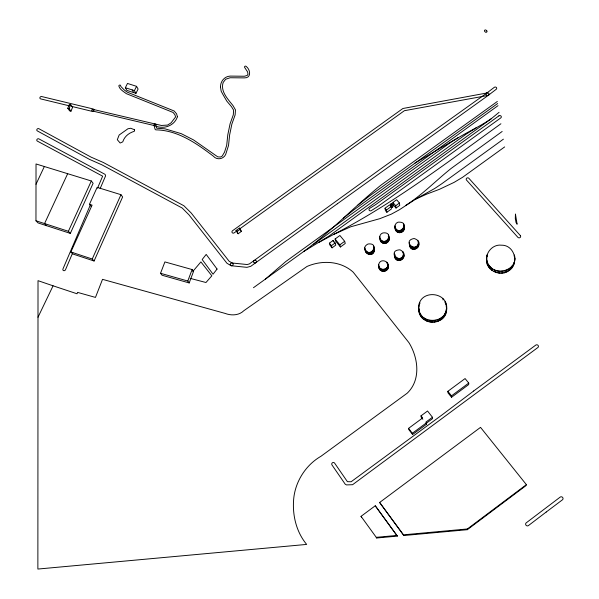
<?xml version="1.0" encoding="UTF-8"?>
<svg xmlns="http://www.w3.org/2000/svg" width="599" height="599" viewBox="0 0 599 599"><rect width="100%" height="100%" fill="white"/><g stroke="black" fill="none" stroke-linecap="round" stroke-linejoin="round"><path stroke-width="0.9" d="M35.962 220.791L36.03 163.961L91.325 180.98L93.122 183.294L70.33 233.393L38.044 222.918L35.962 220.791L68.391 231.296L70.33 233.393M418.506 242.213C417.211 254.478 401.21 240.716 414.119 238.507C427.521 242.722 409.791 258.012 409.207 242.752M403.539 253.377C401.772 266.57 385.868 250.397 399.99 249.813C411.947 255.586 394.704 268.157 394.254 254.058M514.721 256.297C517.102 270.059 496.623 276.476 489.226 265.537C482.068 256.978 490.91 243.838 501.385 245.193C514.563 244.796 519.61 263.575 509.068 270.591C500.18 277.532 484.546 269.872 486.673 258.191M388.257 267.468C389.844 260.385 379.047 257.757 378.613 265.394C377.984 274.701 391.746 272.021 387.718 263.68M394.906 225.771C397.174 239.023 412.314 221.256 398.08 222.169C393.708 223.412 394.082 230.203 397.534 232.195C401.068 234.239 406.077 230.106 403.868 226.347M446.517 310.312C449.767 291.121 418.416 288.613 418.671 307.976C417.63 327.578 449.37 326.365 446.48 306.838M418.956 310.746L418.716 306.374M468.74 383.075L468.68 384.573L451.534 397.272L447.932 392.764L447.872 391.304L465.086 378.568L468.74 383.075L451.496 395.842L451.534 397.272M379.841 238.327C385.457 248.368 394.996 231.281 382.881 232.944C378.373 234.216 378.8 241.337 382.671 243.082C386.991 244.998 391.087 239.742 388.714 235.729M467.317 529.696L467.362 528.977L526.379 484.643L480.525 427.364L379.639 502.479L403.786 535.521L467.317 529.696L525.989 485.624L526.379 484.643M486.523 260.879L486.822 256.065M486.62 261.778L486.77 259.667M486.965 256.874L487.114 254.747M486.77 262.669L486.92 260.558M487.204 264.189L487.354 262.092M487.534 265.043L487.691 262.946M488.402 266.66L488.559 264.571M489.061 267.618L489.226 265.537M490.124 268.861L490.296 266.78M491.36 269.969L491.532 267.895M492.123 270.546L492.303 268.472M494.197 271.744L494.392 269.685M495.545 272.305L495.747 270.239M496.953 272.732L497.163 270.666M498.39 273.017L498.6 270.958M499.611 273.151L499.836 271.092M501.093 273.174L501.318 271.115M502.554 273.062L502.793 271.003M504.014 272.807L504.261 270.748M505.414 272.418L505.668 270.351M506.559 271.983L506.821 269.917M507.847 271.347L508.117 269.273M364.918 248.862C369.65 260.011 380.852 242.348 368.033 243.995C357.588 249.289 374.15 261.598 374.382 248.974M394.599 256.162L394.973 254.545M509.068 270.591L509.337 268.509M510.191 269.715L510.468 267.633M418.746 308.889C420.041 324.441 445.604 324.014 446.45 308.448M511.202 268.741L511.486 266.652M511.965 267.85L512.25 265.761M514.227 256.394L514.421 254.964M513.216 265.911L513.508 263.815M513.695 264.878L513.987 262.774M514.249 263.148L514.87 258.334M365.577 251.632L365.487 249.274M379.085 267.072C381.016 270.868 387.463 269.655 387.882 265.417M395.235 228.002L395.437 227.201M189.194 282.945L193.492 271.519L192.122 269.55L164.905 261.92L160.532 273.294L162.059 275.233L189.194 282.945L187.801 281.028L160.532 273.294M187.801 281.028L192.122 269.55M70.967 111.189L69.117 108.599L70.727 104.713L69.402 104.398L67.777 108.284L69.634 110.875L70.967 111.189L72.576 107.326L70.727 104.713M90.15 205.39L62.955 268.951A1.46 1.288 -41 0 0 63.666 270.643A1.46 1.288 -41 0 0 65.493 269.73L72.779 252.666M97.502 188.206L102.646 176.181L37.303 141.079A1.385 1.176 -35.2 0 1 37.018 139.402A1.385 1.176 -35.2 0 1 38.86 138.863L105.102 174.384L105.581 175.874L100.115 188.67M89.453 204.311L92.081 205.135L70.869 251.984L72.808 253.991L94.08 260.999L122.623 196.959L120.961 194.69L97.143 187.352L89.453 204.311L91.273 206.528M94.08 260.999L92.239 259.015L120.961 194.69M68.391 231.296L91.325 180.98M67.657 173.703L44.558 223.577L46.602 225.696M36.007 184.267L44.348 166.522M37.999 317.23L53.071 285.813L77.069 293.787L77.548 292.379L95.466 297.411L102.526 279.344L225.142 313.419C231.281 315.763 238.941 315.561 243.845 310.701L306.988 266.465C321.955 259.944 340.756 260.842 353.223 272.193L408.93 342.65C418.274 357.723 421.179 379.968 407.155 393.236L320.944 456.288C304.966 465.475 294.244 483.266 293.51 501.588C292.679 516.765 296.827 532.646 306.666 544.416L37.872 569.05L38.014 280.661L53.071 285.813M135.951 93.332L134.401 90.636L136.55 86.338L127.497 83.441L125.341 87.716L126.936 90.419L135.951 93.332L138.092 89.049L136.55 86.338M192.766 271.504L200.905 261.905L211.844 275.802L205.974 282.511L190.168 278.363M499.079 112.312L491.09 118.857L329.031 236.021L303.528 251.625L253.467 287.715M497.335 101.478L381.099 185.046C354.511 206.378 331.052 231.491 303.528 251.625M265.342 279.179L285.813 261.516L447.004 145.033C460.848 134.88 476.916 128.486 491.09 118.857M358.03 204.993L369.014 196.352L497.657 103.522M343.227 218.246L354.234 209.583L498.009 105.664M486.613 93.212L494.242 87.372A1.49 1.303 -5.1 0 1 496.346 87.469A1.49 1.303 -5.1 0 1 496.182 89.311L488.544 95.159M432.448 417.263L425.941 422.085L426.675 424.085L412.599 434.515L408.84 429.625L408.563 428.367L422.639 417.945L421.007 415.848L427.544 411.011L432.448 417.263L432.598 418.581L426.121 423.381L426.675 424.085M361.04 516.338L375.251 505.781L397.347 536.112L376.726 537.999L361.04 516.338L361.594 517.117M412.599 434.515L412.344 433.279L426.495 422.797M392.907 202.469L396.628 199.752L399.428 203.031L399.735 205.367L396.029 208.063L393.251 204.806L392.907 202.469L395.699 205.742L396.029 208.063M386.879 212.278L386.505 209.979L391.095 206.618L389.605 204.88L385.03 208.22L385.412 210.526L386.879 212.278L391.446 208.939L391.095 206.618M340.449 246.983L339.828 244.856L344.672 241.307L339.903 235.489L335.088 239.008L335.725 241.157L340.449 246.983L345.264 243.456L344.672 241.307M236.126 230.48L239.375 228.107L240.251 229.237L241.367 231.401L238.14 233.76L236.126 230.48L238.14 233.76M237.009 231.611L240.251 229.237M329.383 243.164L333.081 240.469L335.126 242.999L335.769 245.133L332.078 247.821L330.056 245.298L329.383 243.164L331.412 245.695L332.078 247.821M504.658 146.92L462.63 177.267L454.02 182.418L439.374 189.344L427.057 193.986L415.856 199.033L399.286 209.822L391.252 214.187L379.803 218.672L350.685 226.796L333.321 234.591L318.661 242.535M337.364 203.765L488.499 95.189M331.412 245.695L335.126 242.999M395.699 205.742L399.428 203.031M337.357 203.765L250.756 266.323L246.93 267.341L231.454 265.769M391.993 207.464L391.649 205.135L392.652 204.409L391.724 203.338L390.728 204.057L391.08 206.393L391.993 207.464L392.996 206.737L392.652 204.409M502.164 131.473L451.249 168.364C435.915 180.599 422.243 194.862 405.613 205.464M503.407 139.163L441.658 183.833L434.844 188.408L415.856 199.033M313.434 244.444L466.217 134.094L476.482 127.639M500.921 123.761C446.622 162.913 393.034 203.855 333.321 234.591M237.226 230.667L234.187 232.854A1.468 1.34 -27.9 0 1 232.187 232.637A1.468 1.34 -27.9 0 1 232.569 230.72L402.902 108.501L487.309 92.912M239.503 229.035L404.37 110.71L487.848 95.466M486.65 93.182L382.739 167.435L249.356 263.942L247.155 264.533L231.963 262.991A1.483 1.363 -29.9 0 0 230.286 264.773A1.483 1.363 -29.9 0 0 232.532 265.477A1.483 1.363 -29.9 0 0 232.509 263.163L229.14 261.261L191.231 213.034L183.915 205.764L103.313 162.486L91.138 157.163L38.868 128.71A1.378 1.161 -34.8 0 0 37.033 129.234A1.378 1.161 -34.8 0 0 37.303 130.904L89.61 159.431L101.8 164.777L182.193 208.025L188.955 214.816L226.931 263.238L230.907 265.597M414.98 163.078L458.572 137.433M396.995 535.431L376.254 537.333L376.726 537.999M379.639 502.479L403.464 534.832L467.362 528.977M67.777 108.284L69.117 108.599M69.566 105.896L40.665 98.895A1.363 1.138 -33.4 0 1 39.976 97.427A1.363 1.138 -33.4 0 1 41.683 96.544L93.137 108.966A1.378 1.176 -31.7 0 1 93.871 110.463A1.378 1.176 -31.7 0 1 92.141 111.362L71.371 106.33M125.341 87.716L134.401 90.636M70.869 251.984L92.239 259.015M390.728 204.057L391.649 205.135M385.03 208.22L386.505 209.979M335.088 239.008L339.828 244.856M447.872 391.304L451.496 395.842M422.842 419.255L421.217 417.174L421.007 415.848M240.491 230.278L241.367 231.401M408.563 428.367L412.344 433.279M373.491 247.35L373.941 247.949L373.491 245.815M397.347 536.112L375.251 505.781M388.257 236.418L389.245 238.784M132.162 89.917L133.727 92.613M239.375 228.107L240.117 229.552M403.464 534.832L403.786 535.521M387.763 264.983L388.264 266.63M418.244 242.962L418.716 244.377M378.613 265.394L379.504 269.108M333.081 240.469L333.516 241.906M403.516 254.403L403.831 255.488M365.562 250.457L366.049 252.568M364.866 247.889L365.36 250.015M366.633 251.528L367.112 253.639M365.892 250.869L366.378 252.98M367.314 251.917L367.793 254.021M368.288 252.239L368.759 254.343M369.164 252.351L369.635 254.455M370.04 252.306L370.504 254.41M370.901 252.097L371.365 254.201M371.724 251.737L372.181 253.841M372.571 251.138L373.027 253.25M373.214 250.449L373.664 252.561M373.664 249.716L374.105 251.835M373.941 246.84L374.487 249.491M374.083 247.881L374.525 250.015M373.933 249.004L374.382 251.123M379.609 267.828L380.028 269.864M378.643 264.563L379.182 268.337M380.215 268.412L380.635 270.449M381.106 268.951L381.518 270.98M381.915 269.243L382.327 271.28M382.791 269.385L383.195 271.414M446.547 308.717L446.053 304.12M383.779 269.355L384.176 271.392M384.565 269.191L384.955 271.22M385.404 268.854L385.793 270.883M379.721 236.41L380.133 238.589M380.17 239.083L380.582 241.255M381.383 240.424L381.788 242.588M380.65 239.765L381.054 241.929M386.093 268.427L386.475 270.463M386.849 267.723L387.231 269.767M387.351 267.019L387.733 269.063M382.274 240.925L382.671 243.082M387.388 262.916L387.635 264.294M383.031 241.157L383.427 243.321M386.902 262.227L387.156 263.597M387.673 266.308L388.047 268.359M383.884 241.285L384.281 243.441M384.783 241.247L385.172 243.404M385.659 241.053L386.041 243.216M386.4 240.746L386.782 242.909M387.081 240.326L387.456 242.49M388.249 239.061L388.616 241.232M387.83 239.622L388.197 241.794M388.616 238.305L388.983 240.484M388.399 234.965L388.766 237.159M388.818 237.578L389.185 239.757M394.307 254.74L394.786 257.503M395.273 256.851L395.602 258.948M394.367 253.235L394.704 255.346M394.786 256.162L395.123 258.259M396.089 257.577L396.426 259.667M396.845 258.004L397.174 260.093M397.676 258.281L397.998 260.363M398.575 258.409L398.889 260.49M394.891 226.811L395.37 229.694M399.533 258.356L399.847 260.445M395.827 228.9L396.156 231.117M395.355 228.212L395.684 230.435M396.613 229.619L396.942 231.835M400.417 258.154L400.724 260.236M397.212 229.979L397.534 232.195M401.158 257.825L401.465 259.921M398.185 230.33L398.5 232.547M401.899 257.345L402.206 259.434M399.136 230.465L399.443 232.682M402.58 256.679L402.88 258.775M403.142 255.825L403.434 257.929M403.224 252.291L403.831 256.619M400.027 230.428L400.334 232.644M403.412 255.114L403.704 257.218M402.917 251.76L403.112 253.167M400.806 230.263L401.113 232.479M401.57 229.964L401.869 232.18M402.378 229.454L402.67 231.678M403.015 228.87L403.307 231.094M403.397 228.384L403.681 230.608M403.913 224.85L404.37 228.706M403.584 224.101L403.771 225.598M403.876 227.425L404.168 229.649M409.993 245.313L410.255 247.462M409.506 244.452L409.768 246.608M410.682 246.047L410.936 248.196M418.671 307.976L418.888 309.833M419.083 310.686L419.293 312.536M411.243 246.459L411.498 248.607M419.869 312.85L420.079 314.685M418.881 305.243L419.023 306.493M412.037 246.84L412.284 248.982M419.345 311.562L419.555 313.404M419.27 303.686L419.412 304.943M420.528 314.071L420.73 315.898M412.733 247.043L412.973 249.191M413.624 247.155L413.864 249.296M419.757 302.398L419.899 303.656M421.187 315.029L421.389 316.856M414.508 247.102L414.74 249.244M422.243 316.287L422.437 318.106M415.384 246.893L415.616 249.034M416.133 246.571L416.357 248.72M416.874 246.084L417.091 248.241M424.01 317.844L424.197 319.656M417.548 245.425L417.773 247.574M418.027 240.783L418.169 242.236M418.304 244.085L418.514 246.241M418.027 244.714L418.244 246.87M425.41 318.75L425.589 320.555M418.357 241.554L418.716 245.425M426.488 319.289L426.66 321.094M427.611 319.739L427.776 321.543M428.981 320.166L429.146 321.963M430.187 320.405L430.344 322.202M409.469 244.916L409.551 245.889M431.624 320.562L431.774 322.367M432.852 320.592L432.987 322.389M434.312 320.48L434.447 322.284M435.743 320.233L435.87 322.037M437.15 319.844L437.27 321.648M438.288 319.417L438.401 321.221M439.591 318.773L439.696 320.585M440.609 318.151L440.714 319.963M441.762 317.29L441.852 319.11M442.639 316.489L442.728 318.316M442.998 298.721L443.058 299.994M443.597 315.441L443.679 317.268M444.795 313.704L444.87 315.538M445.027 301.552L445.079 302.817M445.334 312.671L445.409 314.512M445.693 303.027L445.738 304.285M445.911 311.151L445.978 313.007M446.405 305.924L446.472 307.804M446.292 309.586L446.36 311.45M220.507 87.169L221.188 91.243L223.075 94.747L226.811 101.134L231.469 106.652L233.61 110.156L233.296 114.851L230.068 123.843L227.8 134.775L226.684 145.377L224.505 152.183L222.207 156.069L220.492 157.013L217.774 156.871L193.484 139.896L181.272 133.659L165.025 128.845L156.721 128.216L155.777 124.54A0.928 0.809 -29 0 0 154.692 124.03A0.928 0.809 -29 0 0 154.018 125.109L155.089 129.302L155.792 129.856C177.738 130.178 196.547 143.371 213.326 156.144C217.332 160.929 225.119 158.795 226.257 152.625L228.533 145.475L229.634 134.895L231.873 124.06L235.13 114.903L235.467 109.857L232.996 105.589C227.934 99.127 220.192 91.415 223.172 82.445L225.658 79.255L230.151 77.743L244.392 77.892C251.58 78.162 250.502 69.611 246.226 66.474A0.928 0.801 -22 0 0 244.984 66.272A0.928 0.801 -22 0 0 244.632 67.41L247.567 71.887L248.008 74.254L247.132 75.467L244.444 76.238L230.188 76.095C224.408 76.358 220.26 81.554 220.507 87.169M515.447 214.165L515.305 218.583L516.031 222.491L517.117 224.228L515.447 214.165M177.394 116.783C174.354 126.134 163.227 129.706 154.579 125.633L92.313 110.965A0.921 0.779 -31.7 0 1 91.827 109.969A0.921 0.779 -31.7 0 1 92.972 109.362L161.386 125.461L167.578 125.079L171.067 122.855L175.544 117.022L174.983 114.813L173.081 112.447L126.299 93.631C123.664 91.557 119.867 89.633 118.887 86.189A0.913 0.779 -29.5 0 1 119.523 85.125A0.913 0.779 -29.5 0 1 120.601 85.575L120.871 86.511L124.248 89.962L127.273 92.156L174.144 110.98L176.585 113.832L177.394 116.783M134.595 129.773L134.333 131.278C129.002 132.918 124.562 136.28 122.75 141.858L120.174 143.034L117.307 139.709L119.156 135.015L127.939 128.763L130.754 128.261L134.595 129.773M217.07 269.048L213.042 274.207L202.177 259.532L206.191 254.418L217.07 269.048M546.191 512.048L528.438 525.57A1.76 1.662 41.2 0 1 526.019 525.211A1.76 1.662 41.2 0 1 526.244 522.822L560.207 497.095A1.767 1.655 35.9 0 1 562.641 497.462A1.767 1.655 35.9 0 1 562.424 499.828L546.191 512.048M473.704 390.967L442.317 414.71L351.126 481.753L347.413 481.678L334.639 463.162A1.61 1.595 -59.1 0 0 332.415 462.765A1.61 1.595 -59.1 0 0 332.011 464.996L345.234 484.217L346.522 484.913L352.594 484.703L537.835 347.547A1.647 1.535 13.7 0 0 538.067 345.391A1.647 1.535 13.7 0 0 535.753 345.106L473.719 390.952M498.877 115.884L375.76 204.544L369.673 208.37A1.498 1.37 -13.1 0 0 369.224 210.294A1.498 1.37 -13.1 0 0 371.283 210.631L377.497 206.715L500.764 117.921A1.512 1.325 -4 0 0 500.996 116.049A1.512 1.325 -4 0 0 498.877 115.884M486.807 30.923L486.163 30.242A0.973 0.831 -7 0 0 484.793 30.145A0.973 0.831 -7 0 0 484.636 31.328L485.28 32.009A0.973 0.831 -7 0 0 486.65 32.099A0.973 0.831 -7 0 0 486.807 30.923M520.291 235.504L468.905 178.337A1.52 1.37 -4.3 0 0 466.763 178.15A1.52 1.37 -4.3 0 0 466.524 180.082L517.865 237.316A1.58 1.438 2.7 0 0 520.089 237.526A1.58 1.438 2.7 0 0 520.291 235.504M486.688 95.256A1.49 1.303 -5.4 0 0 489.061 94.305A1.49 1.303 -5.4 0 0 486.987 93.002A1.49 1.303 -5.4 0 0 486.688 95.256M254.508 263.013A1.49 1.37 -27.4 0 0 256.402 261.291A1.49 1.37 -27.4 0 0 253.998 260.677A1.49 1.37 -27.4 0 0 254.508 263.013"/></g></svg>
